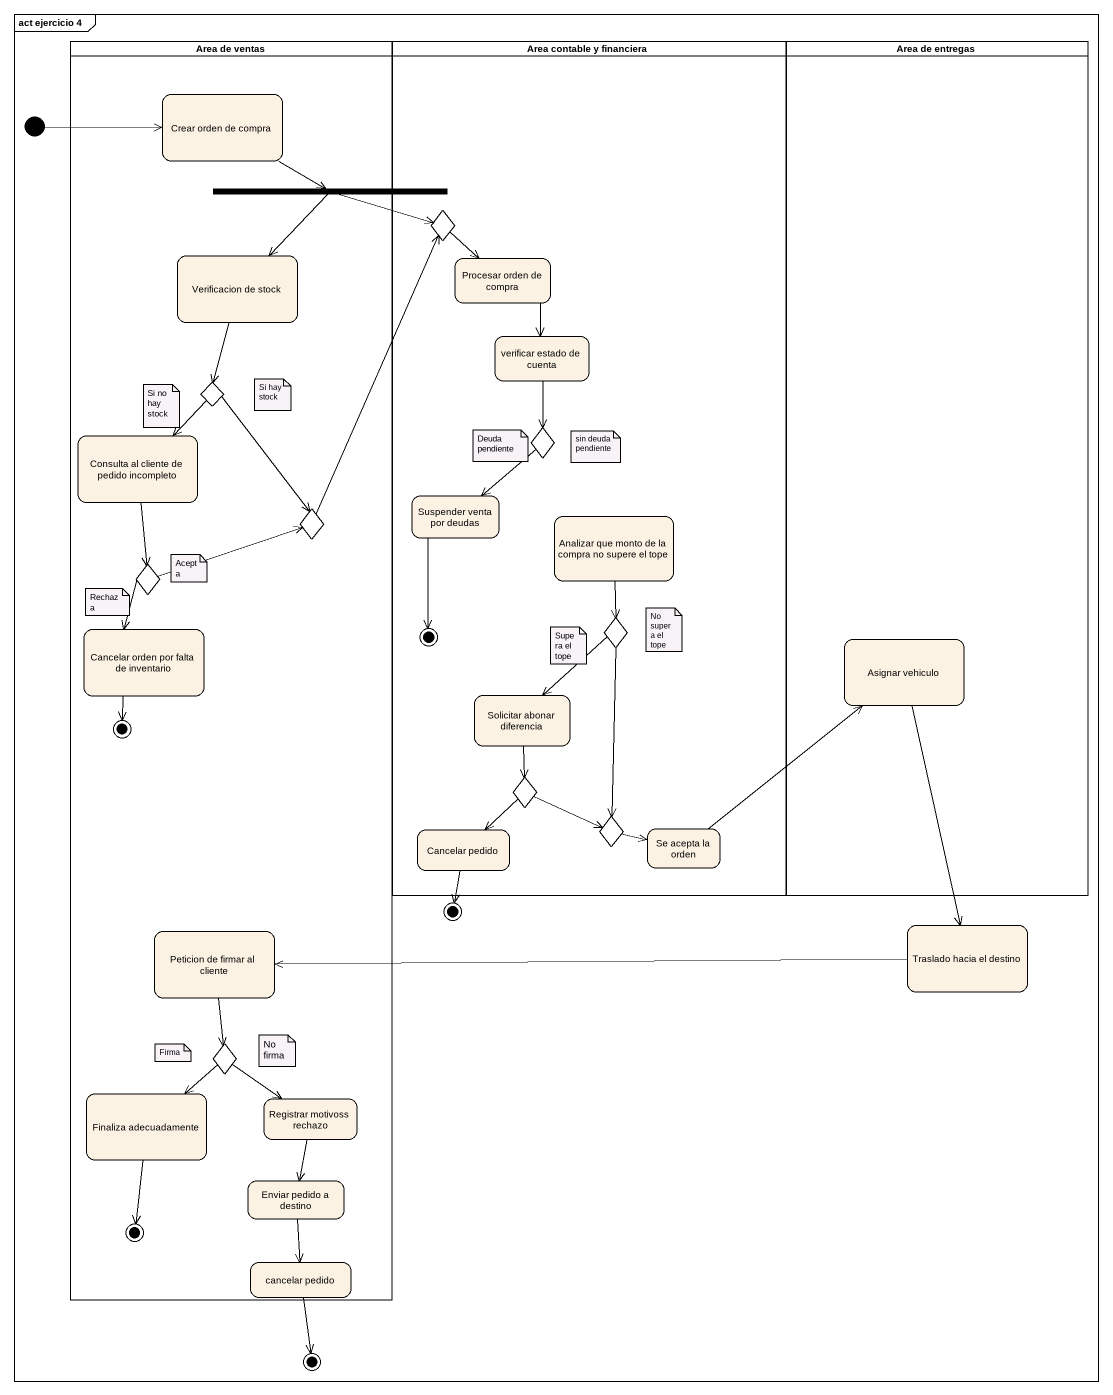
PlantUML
@startuml
mainframe act ejercicio 4
hide empty description
state "Area de ventas" as Area_de_ventas <<partition>> {
  state "Crear orden de compra" as Crear_orden_de_compra
  state "Verificacion de stock" as Verificacion_de_stock
  state choice2 <<choice>>
  state "Consulta al cliente de pedido incompleto" as Consulta_al_cliente_de
  state choice4 <<choice>>
  state choice5 <<choice>>
  state "Cancelar orden por falta de inventario" as Cancelar_orden_por_falta_de
  state final2 <<end>>
  state "Peticion de firmar al cliente" as Peticion_de_firmar_al
  state choice9 <<choice>>
  state "Finaliza adecuadamente" as Finaliza_adecuadamente
  state "Registrar motivoss rechazo" as Registrar_motivoss_rechazo
  state "Enviar pedido a destino" as Enviar_pedido_a_destino
  state final4 <<end>>
  state "cancelar pedido" as cancelar_pedido
}
state "Area contable y financiera" as Area_contable_y_financiera <<partition>> {
  state choice1 <<choice>>
  state "Procesar orden de compra" as Procesar_orden_de_compra
  state "verificar estado de cuenta" as verificar_estado_de_cuenta
  state choice3 <<choice>>
  state "Suspender venta por deudas" as Suspender_venta_por_deudas
  state "Analizar que monto de la compra no supere el tope" as Analizar_que_monto_de_la
  state choice6 <<choice>>
  state "Solicitar abonar diferencia" as Solicitar_abonar_diferencia
  state choice7 <<choice>>
  state choice8 <<choice>>
  state "Cancelar pedido" as Cancelar_pedido
  state "Se acepta la orden" as Se_acepta_la_orden
  Suspender_venta_por_deudas --> [*]
}
state "Area de entregas" as Area_de_entregas <<partition>> {
  state "Asignar vehiculo" as Asignar_vehiculo
}
state initial1 <<start>>
state fork1 <<fork>>
state final3 <<end>>
state "Traslado hacia el destino" as Traslado_hacia_el_destino
state final5 <<end>>
Crear_orden_de_compra -right-> fork1
initial1 -right-> Crear_orden_de_compra
fork1 -right-> choice1
fork1 --> Verificacion_de_stock
choice1 --> Procesar_orden_de_compra
Verificacion_de_stock --> choice2
Procesar_orden_de_compra --> verificar_estado_de_cuenta
verificar_estado_de_cuenta --> choice3
choice2 --> Consulta_al_cliente_de
choice2 --> choice4
Consulta_al_cliente_de --> choice5
choice3 --> Suspender_venta_por_deudas
choice4 -up-> choice1
Analizar_que_monto_de_la --> choice6
choice5 -right-> choice4
choice5 --> Cancelar_orden_por_falta_de
choice6 --> Solicitar_abonar_diferencia
choice6 --> choice8
Cancelar_orden_por_falta_de --> final2
Asignar_vehiculo --> Traslado_hacia_el_destino
Solicitar_abonar_diferencia --> choice7
choice7 -right-> choice8
choice7 --> Cancelar_pedido
choice8 -right-> Se_acepta_la_orden
Cancelar_pedido --> final3
Se_acepta_la_orden -up-> Asignar_vehiculo
Peticion_de_firmar_al --> choice9
Traslado_hacia_el_destino -left-> Peticion_de_firmar_al
choice9 --> Finaliza_adecuadamente
choice9 --> Registrar_motivoss_rechazo
Finaliza_adecuadamente --> final4
Registrar_motivoss_rechazo --> Enviar_pedido_a_destino
Enviar_pedido_a_destino --> cancelar_pedido
cancelar_pedido --> final5
note as N1
  Si no hay stock
end note
note as N2
  Si hay stock
end note
note as N3
  Deuda pendiente
end note
note as N4
  sin deuda pendiente
end note
note as N5
  Acepta
end note
note as N6
  Rechaza
end note
note as N7
  No supera el tope
end note
note as N8
  Supera el tope
end note
note as N9
  Firma
end note
note as N10
  No firma
end note
@enduml
